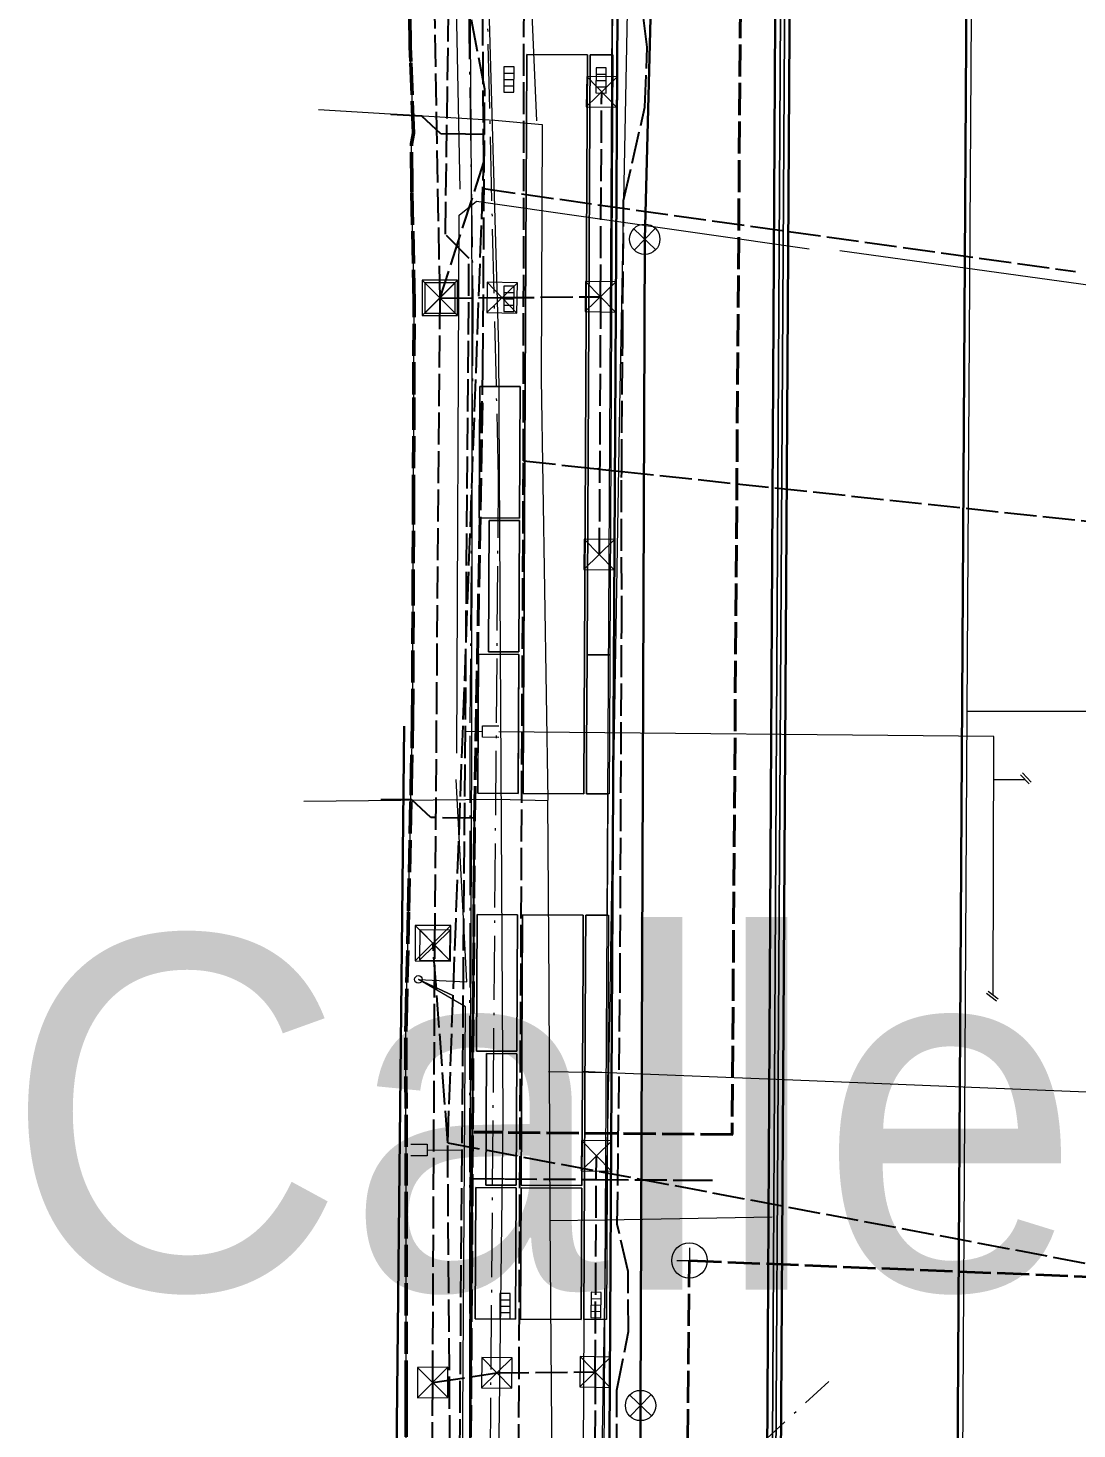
# Model space of a CAD drawing. Header units: metres. Extents: x 105014 to 106600, y 111320 to 118425.
# Drawn here: x 106095.6 to 106137.1, y 116319.5 to 116375 of the extents above; entities that cross this region are included whole.
import ezdxf
from ezdxf.enums import TextEntityAlignment as Align

# ---------------------------------------------------------------- set-up
doc = ezdxf.new("R2010")
doc.units = ezdxf.units.M
doc.linetypes.add('DASHDOT', pattern=[3.556, 2.54, -0.508, 0, -0.508])
doc.linetypes.add('DASHED', pattern=[1.524, 1.27, -0.254])
for name, color, linetype, lineweight in [('00-BASE-LIMITE', 7, 'DASHED', 50), ('00-BASE-UE', 42, 'DASHED', 25), ('10-PAV-CALZADA-BRT', 12, 'CONTINUOUS', 30), ('10-PAV-CALZADA-MIXTA', 8, 'CONTINUOUS', 30), ('10-PAV-CICLORUTA', 76, 'CONTINUOUS', 18), ('10-PAV-SARDINEL', 252, 'CONTINUOUS', 13), ('20-EP-ZONA-DURA', 253, 'CONTINUOUS', 13), ('20-EP-ZONA-VERDE', 84, 'CONTINUOUS', 13), ('30-RED-ENEL-NODOS', 11, 'CONTINUOUS', 13), ('30-RED-ENEL-PROY', 1, 'DASHED', 25), ('30-RED-ETB-CAMARA', 151, 'CONTINUOUS', 13), ('30-RED-ETB-EXIST', 145, 'CONTINUOUS', 13), ('30-RED-ETB-PROY', 5, 'DASHED', 25), ('30-RED-MOVISTAR-CAMARA', 141, 'CONTINUOUS', 13), ('30-RED-MOVISTAR-PROY', 4, 'DASHED', 25), ('30-RED-VANTI-EXIST', 52, 'CONTINUOUS', 13), ('30-RED-VANTI-PROY', 2, 'DASHED', 25), ('30-RED-VANTI-RETIRO', 8, 'DASHDOT', 13), ('35-RH-ACUE-DOMICILIARIA', 152, 'CONTINUOUS', 9), ('35-RH-ACUE-MATRIZ-PJ', 150, 'DASHED', 40), ('35-RH-ACUE-MENOR-EXIST', 151, 'CONTINUOUS', 13), ('35-RH-ACUE-MENOR-PROY', 5, 'DASHED', 25), ('35-RH-PLUV-COLECTOR', 96, 'CONTINUOUS', 30), ('35-RH-PLUV-NODOS', 94, 'CONTINUOUS', 13), ('35-RH-PLUV-RETIRO', 8, 'DASHDOT', 13), ('36-RH-SAN-COLECTOR-PROY', 6, 'DASHED', 35), ('36-RH-SAN-POZOS', 216, 'CONTINUOUS', 13), ('40-ROT-ESTACION', 1, 'CONTINUOUS', 25)]:
    doc.layers.add(name, color=color, linetype=linetype, lineweight=lineweight)

# ---------------------------------------------------------------- blocks, each defined once
blk = doc.blocks.new('POSTE')
blk.add_circle((0, 0), 0.15)
blk = doc.blocks.new('CAJA_ENEL')
for p, q in [((-0.6, -0.6), (0.6, 0.6)), ((-0.6, 0.6), (0.6, -0.6))]:
    blk.add_line(p, q)
blk.add_lwpolyline([(-0.6, -0.6), (0.6, -0.6), (0.6, 0.6), (-0.6, 0.6)], close=True)
blk = doc.blocks.new('CAM_MOV_CS_276')
for p, q in [((-0.7, -0.7), (0.7, 0.7)), ((-0.7, 0.7), (0.7, -0.7))]:
    blk.add_line(p, q)
blk.add_lwpolyline([(-0.7, -0.7), (0.7, -0.7), (0.7, 0.7), (-0.7, 0.7)], close=True)
blk = doc.blocks.new('POZO_SAN')
for p, q in [((-0.5, 0), (0.5, 0)), ((0, -0.5), (0, 0.5))]:
    blk.add_line(p, q)
blk.add_circle((0, 0), 0.7)
blk = doc.blocks.new('SUMIDERO')
for p, q in [((-0.25, -0.2), (-0.25, 0.2)), ((0, -0.2), (0, 0.2)), ((0.25, -0.2), (0.25, 0.2))]:
    blk.add_line(p, q)
blk.add_lwpolyline([(-0.5, -0.2), (0.5, -0.2), (0.5, 0.2), (-0.5, 0.2)], close=True)
blk = doc.blocks.new('POZO_PLUV')
for p, q in [((-0.42, -0.42), (0.42, 0.42)), ((-0.42, 0.42), (0.42, -0.42))]:
    blk.add_line(p, q)
blk.add_circle((0, 0), 0.6)

msp = doc.modelspace()

# ---------------------------------------------------------------- linework, layer by layer
at = {"layer": '00-BASE-LIMITE'}
msp.add_lwpolyline([(106110.5521, 116314.6519), (106110.5495, 116320.4855), (106110.5499, 116320.9817), (106110.5553, 116327.1779), (106110.5547, 116327.6473), (106110.5441, 116335.2733), (106110.5529, 116335.6817), (106110.6471, 116340.0453), (106110.7527, 116344.9459), (106110.7913, 116346.7375), (106110.8097, 116347.5527), (106110.8283, 116352.2765), (106110.8431, 116356.0271), (106110.8577, 116360.4763), (106110.8699, 116364.1341), (106110.7801, 116368.4765), (106110.7737, 116368.7845), (106110.7647, 116370.3899), (106110.8421, 116370.8077), (106110.7355, 116373.6469), (106110.7131, 116374.2461), (106110.6583, 116379.1077)], dxfattribs=at)
at = {"layer": '00-BASE-UE'}
msp.add_lwpolyline([(106110.5521, 116314.6519), (106110.5495, 116320.4855), (106110.5499, 116320.9817), (106110.5553, 116327.1779), (106110.5547, 116327.6473), (106110.5441, 116335.2733), (106110.5529, 116335.6817), (106110.6471, 116340.0453), (106110.7527, 116344.9459), (106110.7913, 116346.7375), (106110.8097, 116347.5527), (106110.8283, 116352.2765), (106110.8431, 116356.0271), (106110.8577, 116360.4763), (106110.8699, 116364.1341), (106110.7801, 116368.4765), (106110.7737, 116368.7845), (106110.7647, 116370.3899), (106110.8421, 116370.8077), (106110.7355, 116373.6469), (106110.7131, 116374.2461), (106110.6583, 116379.1077)], dxfattribs=at)
at = {"layer": '10-PAV-CALZADA-BRT'}
for points in [[(106124.6791, 116202.7061), (106125.9611, 116414.0601)], [(106132.9587, 116413.6335), (106131.6791, 116202.6635)]]:
    msp.add_lwpolyline(points, dxfattribs=at)
at = {"layer": '10-PAV-CALZADA-MIXTA'}
for points in [[(106117.2543, 116078.6185), (106119.1497, 116418.0944)], [(106125.3998, 116418.0883), (106123.5043, 116078.5835)]]:
    msp.add_lwpolyline(points, dxfattribs=at)
at = {"layer": '10-PAV-CICLORUTA'}
for points in [[(106117.7315, 116373.9115), (106117.7071, 116368.9637), (106117.6127, 116350.1689), (106117.5867, 116344.9689), (106117.5871, 116344.6695), (106115.1871, 116344.6813), (106115.1867, 116344.9811), (106115.2127, 116350.1811), (106115.2943, 116366.0805), (106115.3171, 116371.0155), (106115.3315, 116373.9233), (106117.7315, 116373.9115)], [(106117.5633, 116339.8695), (106117.5549, 116338.1873), (106117.5105, 116329.1693), (106115.1105, 116329.1811), (106115.1623, 116339.6813), (106115.1633, 116339.8813), (106117.5633, 116339.8695)], [(106117.5099, 116329.0693), (106117.4843, 116323.8691), (106115.0847, 116323.8811), (106115.1099, 116329.0811), (106117.5099, 116329.0693)]]:
    msp.add_lwpolyline(points, close=True, dxfattribs=at)
at = {"layer": '10-PAV-SARDINEL'}
for points in [[(106117.0543, 116078.6197), (106118.9497, 116418.0957)], [(106119.1497, 116418.0944), (106117.2543, 116078.6185)], [(106123.5043, 116078.5835), (106125.3998, 116418.0883)], [(106125.5998, 116418.0874), (106123.7043, 116078.5824)], [(106124.4791, 116202.7073), (106125.7611, 116414.0611)], [(106125.9611, 116414.0601), (106124.6791, 116202.7061)]]:
    msp.add_lwpolyline(points, dxfattribs=at)
at = {"layer": '20-EP-ZONA-DURA'}
for points in [[(106123.7043, 116078.5824), (106125.5998, 116418.0874)], [(106125.7611, 116414.0611), (106124.4791, 116202.7073)], [(106110.5521, 116314.6519), (106110.5495, 116320.4855), (106110.5499, 116320.9817), (106110.5553, 116327.1779), (106110.5547, 116327.6473), (106110.5441, 116335.2733), (106110.5529, 116335.6817), (106110.6471, 116340.0453), (106110.7527, 116344.9459), (106110.7913, 116346.7375), (106110.8097, 116347.5527), (106110.8283, 116352.2765), (106110.8431, 116356.0271), (106110.8577, 116360.4763), (106110.8699, 116364.1341), (106110.7801, 116368.4765), (106110.7737, 116368.7845), (106110.7647, 116370.3899), (106110.8421, 116370.8077), (106110.7355, 116373.6469), (106110.7131, 116374.2461), (106110.6583, 116379.1077)], [(106118.7287, 116378.5067), (106118.703, 116373.9066), (106117.8315, 116373.9109), (106117.8071, 116368.9633), (106117.7933, 116366.1679), (106117.7142, 116350.1685), (106117.6959, 116346.4601), (106117.6871, 116344.6689), (106118.5397, 116344.6647), (106118.5129, 116339.8648), (106117.6633, 116339.8691), (106117.6549, 116338.1869), (106117.5843, 116323.8687), (106117.5581, 116318.5685), (106118.394, 116318.5644), (106118.3638, 116313.1645), (106117.5313, 116313.1685), (106117.4051, 116287.6255), (106117.2569, 116257.6235), (106117.1275, 116231.4331), (106117.127, 116231.3281), (106117.0451, 116214.7649), (106116.9941, 116205.8109)], [(106132.5526, 116313.7162), (106132.7602, 116347.9453), (106132.7602, 116347.9453), (106138.8967, 116347.9397)]]:
    msp.add_lwpolyline(points, dxfattribs=at)
for points in [[(106115.2943, 116366.0805), (106115.2127, 116350.1811), (106115.1867, 116344.9811), (106115.1871, 116344.6813), (106117.5871, 116344.6695), (106117.5867, 116344.9689), (106117.6127, 116350.1689), (106117.7071, 116368.9637), (106117.7315, 116373.9115), (106115.3315, 116373.9233), (106115.3171, 116371.0155), (106115.2943, 116366.0805)], [(106115.0665, 116360.7821), (106113.4667, 116360.7901), (106113.4407, 116355.5901), (106115.0409, 116355.5821), (106115.0665, 116360.7821)], [(106115.0403, 116355.4821), (106113.8399, 116355.4881), (106113.8141, 116350.2881), (106115.0147, 116350.2823), (106115.0403, 116355.4821)], [(106115.0143, 116350.1823), (106113.4141, 116350.1901), (106113.389, 116344.9903), (106113.3875, 116344.6901), (106114.9871, 116344.6823), (106114.9886, 116344.9825), (106115.0143, 116350.1823)], [(106113.3371, 116334.4895), (106114.9367, 116334.4817), (106114.9633, 116339.8823), (106113.3639, 116339.8903), (106113.3371, 116334.4895)], [(106115.1623, 116339.6813), (106115.1105, 116329.1811), (106117.5105, 116329.1693), (106117.5549, 116338.1873), (106117.5633, 116339.8695), (106115.1633, 116339.8813), (106115.1623, 116339.6813)], [(106114.9361, 116334.3819), (106113.7361, 116334.3879), (106113.7105, 116329.1879), (106114.9105, 116329.1819), (106114.9361, 116334.3819)], [(106113.2847, 116323.8897), (106114.8843, 116323.8817), (106114.9099, 116329.0817), (106113.3105, 116329.0895), (106113.2847, 116323.8897)], [(106115.1099, 116329.0811), (106115.0847, 116323.8811), (106117.4843, 116323.8691), (106117.5099, 116329.0693), (106115.1099, 116329.0811)]]:
    msp.add_lwpolyline(points, close=True, dxfattribs=at)
at = {"layer": '20-EP-ZONA-VERDE'}
msp.add_lwpolyline([(106145.0899, 116398.9263), (106140.7453, 116363.7275), (106140.6347, 116362.8307), (106140.5241, 116361.9333), (106140.4135, 116361.0355), (106140.3033, 116360.1373), (106140.1935, 116359.2385), (106140.0843, 116358.3391), (106139.9755, 116357.4393), (106139.8675, 116356.5389), (106139.7605, 116355.6401), (106139.6543, 116354.7389), (106139.5491, 116353.8369), (106139.4451, 116352.9345), (106139.3423, 116352.0315), (106139.2409, 116351.1279), (106139.1411, 116350.2237), (106139.0427, 116349.3187), (106138.9461, 116348.4133), (106138.8933, 116347.9071), (106132.7603, 116347.9443), (106133.1587, 116413.6321)], dxfattribs=at)
for points in [[(106118.7315, 116373.9065), (106118.6933, 116366.1635), (106118.6141, 116350.1639), (106117.7141, 116350.1685), (106117.7933, 116366.1679), (106117.8071, 116368.9633), (106117.8315, 116373.9109), (106118.7315, 116373.9065)], [(106115.0665, 116360.7821), (106115.0409, 116355.5821), (106113.4407, 116355.5901), (106113.4667, 116360.7901), (106115.0665, 116360.7821)], [(106115.0403, 116355.4821), (106115.0147, 116350.2823), (106113.8141, 116350.2881), (106113.8399, 116355.4881), (106115.0403, 116355.4821)], [(106115.0143, 116350.1823), (106114.9871, 116344.6823), (106113.3875, 116344.6901), (106113.4141, 116350.1901), (106115.0143, 116350.1823)], [(106118.6141, 116350.1639), (106118.6119, 116349.7051), (106118.5871, 116344.6645), (106117.6871, 116344.6689), (106117.6959, 116346.4601), (106117.7141, 116350.1685), (106118.6141, 116350.1639)], [(106114.9633, 116339.8823), (106114.9367, 116334.4817), (106113.3371, 116334.4895), (106113.3639, 116339.8903), (106114.9633, 116339.8823)], [(106118.5633, 116339.8645), (106118.5389, 116334.9327), (106118.4843, 116323.8643), (106117.5843, 116323.8687), (106117.6549, 116338.1869), (106117.6633, 116339.8691), (106118.5633, 116339.8645)], [(106114.9361, 116334.3819), (106114.9105, 116329.1819), (106113.7105, 116329.1879), (106113.7361, 116334.3879), (106114.9361, 116334.3819)], [(106114.9099, 116329.0817), (106114.8843, 116323.8817), (106113.2847, 116323.8897), (106113.3105, 116329.0895), (106114.9099, 116329.0817)]]:
    msp.add_lwpolyline(points, close=True, dxfattribs=at)
at = {"layer": '30-RED-ENEL-PROY'}
for points in [[(106111.8929, 116364.2877), (106111.1879, 116402.4739)], [(106118.2457, 116364.3385), (106118.2905, 116372.4463)], [(106111.6897, 116338.6769), (106111.8929, 116364.2877)], [(106111.8929, 116364.2877), (106114.3503, 116364.3027)], [(106114.3503, 116364.3027), (106118.2457, 116364.3385)], [(106118.2457, 116364.3385), (106118.1915, 116354.1367)], [(106111.6029, 116321.3741), (106111.6897, 116338.6769)], [(106118.0357, 116321.7919), (106118.0843, 116330.3447)], [(106111.6029, 116321.3741), (106114.1417, 116321.7571)], [(106114.1417, 116321.7571), (106118.0357, 116321.7919)], [(106118.0357, 116321.7919), (106117.9833, 116311.6545)], [(106111.3439, 116281.9621), (106111.6029, 116321.3741)]]:
    msp.add_lwpolyline(points, dxfattribs=at)
at = {"layer": '30-RED-ETB-EXIST'}
for points in [[(106112.693, 116368.599), (106111.778, 116414.005), (106109.965, 116414.786)], [(106112.559, 116346.283), (106112.656, 116367.56), (106113.339, 116368.124), (106126.498, 116366.229)], [(106127.718, 116366.167), (106147.65, 116363.405), (106148.277, 116363.45)], [(106111.037, 116337.327), (106112.953, 116337.234), (106112.53, 116345.231)], [(106111.337, 116117.971), (106112.846, 116155.106), (106112.987, 116156.368), (106113, 116213.233), (106113.054, 116215.434), (106112.369, 116274.08), (106112.508, 116275.343), (106112.907, 116336.238), (106111.037, 116337.327)], [(106111.037, 116337.327), (106111.443, 116337.131), (106112.399, 116336.691), (106111.037, 116337.327)]]:
    msp.add_lwpolyline(points, dxfattribs=at)
at = {"layer": '30-RED-ETB-PROY'}
msp.add_lwpolyline([(106113.614, 116368.616), (106137.044, 116365.333)], dxfattribs=at)
at = {"layer": '30-RED-MOVISTAR-PROY'}
for points in [[(106113.6273, 116369.708), (106113.0891, 116442.7027)], [(106113.6273, 116369.708), (106111.8863, 116364.2911)], [(106112.1994, 116330.8603), (106113.6273, 116369.708)], [(106112.1994, 116330.8603), (106111.6141, 116338.7543)], [(106113.0852, 116206.0403), (106112.1994, 116330.8603)], [(106112.1994, 116330.8603), (106154.5081, 116322.8763)]]:
    msp.add_lwpolyline(points, dxfattribs=at)
at = {"layer": '30-RED-VANTI-EXIST'}
for points in [[(106113.1729, 116424.0417), (106113.0567, 116399.0061), (106113.0739, 116376.6737), (106113.1259, 116368.8371)], [(106113.5193, 116386.4325), (106114.2103, 116362.3105), (106114.2655, 116352.6569), (106114.3761, 116331.8639), (106113.2456, 116241.4598)], [(106113.1259, 116368.8371), (106113.1525, 116364.8169), (106113.1461, 116357.3253)], [(106113.1461, 116357.3253), (106113.1371, 116346.7161), (106113.0793, 116327.5971), (106113.0558, 116320.1779)], [(106113.0558, 116320.1779), (106112.9947, 116300.8915), (106112.9756, 116292.0911)]]:
    msp.add_lwpolyline(points, dxfattribs=at)
at = {"layer": '30-RED-VANTI-PROY'}
for points in [[(106115.1949, 116357.8421), (106115.2261, 116382.5443), (106115.2009, 116393.3187), (106115.245, 116402.9889)], [(106119.0826, 116357.4261), (106119.1219, 116362.5475), (106119.1583, 116368.1419), (106120.0005, 116371.8433), (106120.0919, 116374.2159), (106119.2973, 116380.4055), (106119.2705, 116390.1385)], [(106114.2622, 116247.2862), (106114.2439, 116248.1579), (106114.6945, 116248.1675), (106114.7771, 116263.9333), (106114.8783, 116291.0305), (106115.0485, 116327.5429), (106115.1949, 116357.8421)], [(106115.1949, 116357.8421), (106117.4848, 116357.5971)], [(106117.4848, 116357.5971), (106117.6052, 116357.5842)], [(106117.6052, 116357.5842), (106117.7217, 116357.5717)], [(106117.7217, 116357.5717), (106117.8404, 116357.559)], [(106117.8404, 116357.559), (106117.9756, 116357.5446)], [(106117.9756, 116357.5446), (106118.1311, 116357.5279)], [(106118.1311, 116357.5279), (106118.1675, 116357.524)], [(106118.1675, 116357.524), (106118.3224, 116357.5075)], [(106118.3224, 116357.5075), (106118.4575, 116357.493)], [(106118.4575, 116357.493), (106118.5763, 116357.4803)], [(106118.5626, 116254.6865), (106118.6845, 116265.9345), (106118.7789, 116288.0215), (106119.0869, 116289.9309), (106119.1307, 116292.0281), (106118.7429, 116293.9203), (106118.8403, 116304.7581), (106118.8929, 116321.0757), (106119.3495, 116323.3877), (106119.3343, 116325.7707), (106118.9097, 116327.6459), (106119.0221, 116337.0903), (106119.0829, 116351.2355), (106119.0807, 116357.1813), (106119.0826, 116357.4261)], [(106118.5763, 116357.4803), (106118.6928, 116357.4678)], [(106118.6928, 116357.4678), (106118.8132, 116357.455)], [(106118.8132, 116357.455), (106119.0826, 116357.4261)], [(106119.0826, 116357.4261), (106153.2476, 116353.7706)]]:
    msp.add_lwpolyline(points, dxfattribs=at)
at = {"layer": '30-RED-VANTI-RETIRO'}
for points in [[(106113.1729, 116424.0417), (106113.0191, 116398.8827), (106113.0157, 116376.2793), (106113.1259, 116368.8371)], [(106113.2456, 116241.4598), (106114.2087, 116357.1679), (106113.5193, 116386.4325)], [(106113.1259, 116368.8371), (106113.1953, 116364.1469), (106113.1461, 116357.3253)], [(106113.1461, 116357.3253), (106113.0707, 116346.8583), (106113.0627, 116326.6481), (106113.0558, 116320.1779)], [(106113.0558, 116320.1779), (106113.0341, 116299.8635), (106112.9756, 116292.0911)]]:
    msp.add_lwpolyline(points, dxfattribs=at)
at = {"layer": '35-RH-ACUE-DOMICILIARIA'}
for points in [[(106114.2172, 116346.9023), (106113.5772, 116346.9053), (106113.5794, 116347.364), (106114.2194, 116347.361)], [(106113.5783, 116347.1242), (106112.8959, 116347.1305)], [(106133.7859, 116336.7099), (106133.8129, 116346.9378), (106114.2183, 116347.1183)], [(106133.8084, 116345.2319), (106135.0401, 116345.2419)], [(106134.871, 116345.426), (106135.2092, 116345.0577)], [(106134.9468, 116345.4956), (106135.2851, 116345.1274)], [(106133.5253, 116336.782), (106133.9202, 116336.4753)], [(106133.5885, 116336.8633), (106133.9834, 116336.5566)], [(106110.7412, 116330.8039), (106111.3812, 116330.8072), (106111.3835, 116330.3486), (106110.7435, 116330.3453)], [(106111.3823, 116330.5779), (106112.7674, 116330.5636)]]:
    msp.add_lwpolyline(points, dxfattribs=at)
at = {"layer": '35-RH-ACUE-MATRIZ-PJ'}
for points in [[(106122.3908, 116455.5355), (106123.3826, 116444.5424), (106123.9095, 116436.0495), (106124.1746, 116429.1834), (106123.451, 116331.1863)], [(106112.9454, 116294.8261), (106113.2575, 116343.6997), (106113.5633, 116360.1468)], [(106123.4775, 116331.1861), (106113.2285, 116331.2867)]]:
    msp.add_lwpolyline(points, dxfattribs=at)
at = {"layer": '35-RH-ACUE-MENOR-EXIST'}
for points in [[(106115.724, 116371.3017), (106115.1733, 116383.9507), (106114.3082, 116415.2391), (106114.0455, 116424.7855), (106114.2164, 116431.0908)], [(106119.59, 116390.56), (106119, 116359.98)], [(106107.0805, 116371.7438), (106114.06, 116371.33)], [(106114.06, 116371.33), (106115.93, 116371.16)], [(106115.93, 116371.16), (106115.9019, 116361.087)], [(106115.9019, 116361.087), (106116.1549, 116344.4194)], [(106119, 116359.98), (106118.555, 116333.6476)], [(106106.506, 116344.3757), (106114.1804, 116344.4565)], [(106114.1804, 116344.4565), (106116.1409, 116344.4066)], [(106116.1492, 116344.4057), (106116.1948, 116337.0275)], [(106116.1948, 116337.0275), (106116.2423, 116327.7899)], [(106116.1917, 116333.6809), (106118.555, 116333.6476), (106125.8499, 116333.3512), (106131.9447, 116333.1037), (106150.5, 116332.35)], [(106117.51, 116333.69), (106118.555, 116333.6476), (106125.8499, 116333.3512), (106131.9447, 116333.1037), (106150.5, 116332.35)], [(106118.555, 116333.6476), (106118.4564, 116327.8094)], [(106116.2322, 116327.782), (106118.4564, 116327.8094), (106125.04, 116327.93)], [(106116.2423, 116327.7899), (106116.4311, 116303.2632), (106116.6793, 116266.1137), (106116.7878, 116248.4285), (106117.3177, 116224.9041)], [(106118.4564, 116327.8094), (106118.09, 116306.13)]]:
    msp.add_lwpolyline(points, dxfattribs=at)
at = {"layer": '35-RH-ACUE-MENOR-PROY'}
for points in [[(106112.3349, 116194.6951), (106112.0512, 116214.3716), (106112.4175, 116233.8135), (106112.4586, 116243.306), (106112.5178, 116270.1822), (106111.0156, 116273.8542), (106111.0156, 116275.9907), (106112.412, 116279.1405), (106112.4432, 116284.0698), (106112.6044, 116309.5098), (106113.0411, 116365.8567), (106112.1054, 116366.8192), (106112.5825, 116399.8579)], [(106112.6402, 116194.4535), (106112.3332, 116214.4691), (106112.4946, 116221.9557), (106112.659, 116229.5802), (106112.7111, 116231.9987), (106112.7765, 116235.0297), (106112.8003, 116248.0112), (106112.8625, 116281.9055), (106113.0854, 116316.662), (106113.1669, 116329.4456), (106113.2575, 116343.6997), (106113.5909, 116361.6299), (106113.6513, 116370.7555), (106113.6632, 116372.5456), (106112.7278, 116377.4031)], [(106113.6513, 116370.7555), (106112.9061, 116370.7701), (106111.9304, 116370.7876), (106111.178, 116371.4893), (106109.946, 116371.5482)], [(106113.2575, 116343.6997), (106111.5331, 116343.7316), (106110.7808, 116344.4333), (106109.5448, 116344.4305)], [(106113.1669, 116329.4456), (106114.4596, 116329.4361), (106118.0784, 116329.4094), (106121.8068, 116329.3818), (106122.6714, 116329.3755)]]:
    msp.add_lwpolyline(points, dxfattribs=at)
at = {"layer": '35-RH-PLUV-COLECTOR'}
for points in [[(106120.7164, 116394.4125), (106119.997, 116366.6153)], [(106120.7164, 116394.4125), (106119.997, 116366.6153)], [(106119.997, 116366.6153), (106119.8287, 116320.4653)], [(106119.997, 116366.6153), (106119.8287, 116320.4653)], [(106110.469, 116347.3474), (106109.9374, 116295.922)], [(106119.8287, 116320.4653), (106119.8931, 116302.7926)], [(106119.8287, 116320.4653), (106119.8931, 116302.7926)]]:
    msp.add_lwpolyline(points, dxfattribs=at)
at = {"layer": '35-RH-PLUV-RETIRO'}
msp.add_lwpolyline([(106135.303, 116311.021), (106123.6674, 116318.0953), (106127.2748, 116321.4176)], dxfattribs=at)
at = {"layer": '36-RH-SAN-COLECTOR-PROY'}
for points in [[(106121.2979, 116271.8053), (106121.763, 116326.2031)], [(106121.763, 116326.2031), (106149.7834, 116325.0708)]]:
    msp.add_lwpolyline(points, dxfattribs=at)

# ---------------------------------------------------------------- block references
at = {"layer": '30-RED-ENEL-NODOS'}
for p, rotation in [((106118.2904, 116372.4463), 89.3), ((106111.8928, 116364.2876), 89.6), ((106114.3503, 116364.3026), 89), ((106118.2457, 116364.3384), 89.1), ((106118.1914, 116354.1367), 89), ((106111.6896, 116338.6767), 89.6), ((106118.0842, 116330.3447), 89), ((106114.1416, 116321.7571), 89), ((106118.0357, 116321.7919), 89.2), ((106111.6029, 116321.374), 90.2)]:
    msp.add_blockref('CAJA_ENEL', p, dxfattribs=dict(at, rotation=rotation))
at = {"layer": '30-RED-ETB-CAMARA'}
msp.add_blockref('POSTE', (106111.037, 116337.327), dxfattribs=at)
at = {"layer": '30-RED-MOVISTAR-CAMARA', "rotation": 89.9}
for p in [(106111.8862, 116364.291), (106111.6141, 116338.7542)]:
    msp.add_blockref('CAM_MOV_CS_276', p, dxfattribs=at)
at = {"layer": '35-RH-PLUV-NODOS'}
for name, p, rotation in [('SUMIDERO', (106114.6212, 116372.9327), 269.8), ('SUMIDERO', (106118.2646, 116372.9), 269.8), ('SUMIDERO', (106118.2646, 116372.9), 269.8), ('SUMIDERO', (106118.2646, 116372.9), 269.8), ('POZO_PLUV', (106119.997, 116366.6153), 271), ('POZO_PLUV', (106119.997, 116366.6153), 271), ('SUMIDERO', (106114.6212, 116364.2559), 269.8), ('SUMIDERO', (106114.6212, 116364.2559), 269.8), ('SUMIDERO', (106114.4653, 116324.3929), 270), ('SUMIDERO', (106114.4653, 116324.3929), 270), ('SUMIDERO', (106114.4653, 116324.3929), 270), ('SUMIDERO', (106118.0665, 116324.4401), 269), ('SUMIDERO', (106118.0665, 116324.4401), 269), ('SUMIDERO', (106118.0665, 116324.4401), 269), ('POZO_PLUV', (106119.8287, 116320.4653), 271), ('POZO_PLUV', (106119.8287, 116320.4653), 271)]:
    msp.add_blockref(name, p, dxfattribs=dict(at, rotation=rotation))
at = {"layer": '36-RH-SAN-POZOS', "rotation": 270}
msp.add_blockref('POZO_SAN', (106121.763, 116326.2031), dxfattribs=at)

# ---------------------------------------------------------------- texts
at = {"layer": '40-ROT-ESTACION'}
msp.add_text('Calle 165', height=14, dxfattribs=at).set_placement((106134.1877, 116320.8465), align=Align.BOTTOM_CENTER)

doc.saveas('drawing.dxf')
